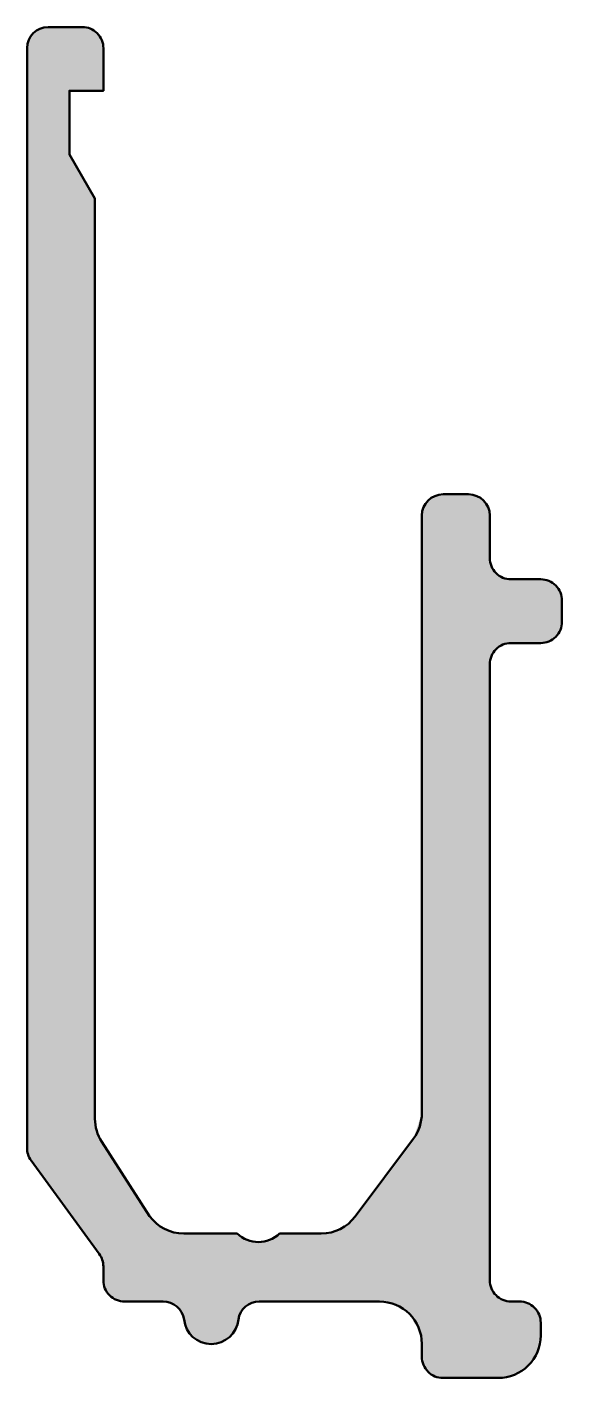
# Model space of a CAD drawing. Extents: x -14.6 to -2, y -31.8 to 0.
import ezdxf

# ---------------------------------------------------------------- set-up
doc = ezdxf.new("R2010")
doc.units = 0
doc.layers.add('0S-Alu contour', color=7, linetype='Continuous', lineweight=50)
doc.layers.add('0S-Alu hatch', color=252, linetype='Continuous', lineweight=25)

# ---------------------------------------------------------------- blocks, each defined once
blk = doc.blocks.new('347040__EDA05F30_0E3A_408F_9D15_6EB209D6DB9A_')
at = {"layer": '0S-Alu hatch'}
h = blk.add_hatch(color=256, dxfattribs=at)
edge = h.paths.add_edge_path()
edge.add_line((-14.59999923706055, -0.5000019073486293), (-14.59999827748901, -26.38589553422637))
edge.add_arc((-14.099998277489, -26.38589551569173), 0.5000000000000093, 179.9999979086902, 216.1069255013324)
edge.add_line((-14.50395760757997, -26.68054252421627), (-12.89831232213071, -28.88187284527319))
edge.add_ellipse((-13.30227165222167, -29.17651985379773), major_axis=(-0.4999999999999977, 0), ratio=1, start_angle=180, end_angle=216.1069255013324, ccw=False)
edge.add_line((-12.80227165222168, -29.17651985379773), (-12.80227165222168, -29.50000190734863))
edge.add_arc((-12.30252885730402, -29.50025911243098), 0.4997428611061493, 179.9705113019285, 270.0294886980588)
edge.add_line((-12.30227165222168, -30.00000190734863), (-11.39343433380127, -30.00000190734863))
edge.add_ellipse((-11.39471196991802, -30.5014517986362), major_axis=(-0.50145151891918, 0), ratio=1, start_angle=189.1463080621904, end_angle=269.8540173203518, ccw=False)
edge.add_arc((-10.26099925606662, -30.36115616127063), 0.641504294205145, 185.4193771184249, 354.5806335765251)
edge.add_ellipse((-9.127283052454567, -30.50145362318718), major_axis=(-0.5014552621186966, 0), ratio=1, start_angle=270.1464880018565, end_angle=350.85353584564984, ccw=False)
edge.add_line((-9.128565120697019, -30), (-6.300001192092896, -30))
edge.add_ellipse((-6.300003103423494, -31.00000191133134), major_axis=(-1.000001911333168, 0), ratio=1, start_angle=180.0001300036845, end_angle=269.9998904890328, ccw=False)
edge.add_line((-5.300001192092899, -30.99999964233467), (-5.299999284744262, -31.30000001192093))
edge.add_arc((-4.800000616123595, -31.30000073235228), 0.499998668621187, 179.9999174440174, 270.0000432819217)
edge.add_line((-4.800000238418581, -31.79999940097333), (-3.500001507997512, -31.79999971389771))
edge.add_arc((-3.499486174344561, -30.80051501776369), 0.9994848289868528, 269.9704583363278, 360.0295399561329)
edge.add_line((-2.500001478195189, -30.79999971389757), (-2.50000147819519, -30.5))
edge.add_arc((-2.999743914500393, -30.4997424363052), 0.4997425026784457, 359.9704701656446, 450.0295298343485)
edge.add_line((-3.000001478195191, -30), (-3.200001749396323, -30))
edge.add_ellipse((-3.200259359163896, -29.50025762466106), major_axis=(-0.4997424417359423, 0), ratio=1, start_angle=-0.02953682777189215, end_angle=90.02953512022242, ccw=False)
edge.add_line((-3.700001734495163, -29.49999999999998), (-3.699999946355819, -15))
edge.add_ellipse((-3.200258028104783, -14.99974191827412), major_axis=(-0.4997419848916066, 0), ratio=1, start_angle=-90.02958413494952, end_angle=0.029589257593727325, ccw=False)
edge.add_line((-3.199999991059303, -14.50000000000001), (-2.499999868869782, -14.5))
edge.add_arc((-2.499741796910558, -14.0002581315331), 0.4997419351024283, 269.9704118592161, 360.0295949709801)
edge.add_line((-1.999999928474431, -13.99999999999994), (-2.000002312660217, -13.5))
edge.add_arc((-2.499742473402645, -13.49974016120625), 0.4997402282937253, 359.9702091885718, 450.0296883585026)
edge.add_line((-2.500001418590545, -13), (-3.200001421570778, -13))
edge.add_ellipse((-3.200259518157363, -12.50025808169312), major_axis=(-0.4997419849551264, 0), ratio=1, start_angle=-0.02958925386150213, end_angle=90.02959096137732, ccw=False)
edge.add_line((-3.700001436471935, -12.49999999999973), (-3.700000005960464, -11.50000190734863))
edge.add_arc((-4.200006429982505, -11.50000833139127), 0.5000064240633084, 0.0007361311436849, 89.99947901895152)
edge.add_line((-4.200001883506774, -11.00000190734863), (-4.800001192092893, -11.00000190734863))
edge.add_arc((-4.799999446444521, -11.50000269932026), 0.5000007919746813, 90.00020003625156, 179.9999092506485)
edge.add_line((-5.300000238418576, -11.50000190738152), (-5.300000953541402, -25.56578989812332))
edge.add_ellipse((-6.30000095354143, -25.56578984728201), major_axis=(-1.000000000000029, 0), ratio=1, start_angle=143.222484400963, end_angle=180.0000029575587, ccw=False)
edge.add_line((-5.4990345713244, -26.16449917120993), (-6.870077032902711, -27.99870965771392))
edge.add_ellipse((-7.671043415119729, -27.40000033378598), major_axis=(-1.000000000000031, 0), ratio=1, start_angle=90.00000000000063, end_angle=143.2224844009616, ccw=False)
edge.add_line((-7.671043415119719, -28.40000033378601), (-8.650001335144044, -28.40000033378601))
edge.add_ellipse((-9.150001335144044, -27.8750001952505), major_axis=(-0.7250001003188269, 0), ratio=1, start_angle=46.397188577831116, end_angle=133.6028114221694, ccw=False)
edge.add_line((-9.65000133514404, -28.40000033378601), (-10.90727167129516, -28.39999914169311))
edge.add_ellipse((-10.90605551046066, -27.3982953324525), major_axis=(-1.001704547506071, 0), ratio=1, start_angle=36.1765152233674, end_angle=89.930437672148, ccw=False)
edge.add_line((-11.71463375091553, -27.98957633972168), (-12.84091998741224, -26.23939968220732))
edge.add_ellipse((-11.99999790191658, -25.69824346989384), major_axis=(-0.9999999999999225, 0), ratio=1, start_angle=0, end_angle=32.76238196188058, ccw=False)
edge.add_line((-12.9999979019165, -25.69824346989384), (-12.9999979019165, -4.039232254028316))
edge.add_line((-12.9999979019165, -4.039232254028316), (-13.59999828338623, -3.000001907348625))
edge.add_line((-13.59999828338623, -3.000001907348625), (-13.59999828338623, -1.500001907348625))
edge.add_line((-13.59999828338623, -1.500001907348625), (-12.79999809265137, -1.500001907348629))
edge.add_line((-12.79999809265137, -1.500001907348629), (-12.79999809265137, -0.5000019073486293))
edge.add_arc((-13.29974037942796, -0.4997441941252223), 0.4997423532269391, 359.9704530132629, 450.0295469867319)
edge.add_line((-13.29999809265136, -1.9073486346e-06), (-14.09999923706054, -1.9073486293e-06))
edge.add_arc((-14.09999538145935, -0.5000057629498347), 0.5000038556160674, 90.00044181594455, 179.9995581838931)
at = {"layer": '0S-Alu contour', "color": 7}
for points in [[(-13.29999809265136, -1.9073486346e-06), (-14.09999923706054, -1.9073486293e-06)], [(-14.59999923706055, -0.5000019073486293), (-14.59999827748901, -26.38589553422637)], [(-12.9999979019165, -25.69824346989384), (-12.9999979019165, -4.039232254028316), (-13.59999828338623, -3.000001907348625), (-13.59999828338623, -1.500001907348625), (-12.79999809265137, -1.500001907348629), (-12.79999809265137, -0.5000019073486293)], [(-4.200001883506774, -11.00000190734863), (-4.800001192092893, -11.00000190734863)], [(-5.300000238418576, -11.50000190738152), (-5.300000953541402, -25.56578989812332)], [(-3.700001436471935, -12.49999999999973), (-3.700000005960464, -11.50000190734863)], [(-2.500001418590545, -13), (-3.200001421570778, -13)], [(-1.999999928474431, -13.99999999999994), (-2.000002312660217, -13.5)], [(-3.199999991059303, -14.50000000000001), (-2.499999868869782, -14.5)], [(-3.700001734495163, -29.49999999999998), (-3.699999946355819, -15)], [(-11.71463375091553, -27.98957633972168), (-12.84091998741224, -26.23939968220732)], [(-5.4990345713244, -26.16449917120993), (-6.870077032902711, -27.99870965771392)], [(-14.50395760757997, -26.68054252421627), (-12.89831232213071, -28.88187284527319)], [(-9.65000133514404, -28.40000033378601), (-10.90727167129516, -28.39999914169311)], [(-7.671043415119719, -28.40000033378601), (-8.650001335144044, -28.40000033378601)], [(-12.80227165222168, -29.17651985379773), (-12.80227165222168, -29.50000190734863)], [(-12.30227165222168, -30.00000190734863), (-11.39343433380127, -30.00000190734863)], [(-9.128565120697019, -30), (-6.300001192092896, -30)], [(-3.000001478195191, -30), (-3.200001749396323, -30)], [(-2.500001478195189, -30.79999971389757), (-2.50000147819519, -30.5)], [(-5.300001192092899, -30.99999964233467), (-5.299999284744262, -31.30000001192093)], [(-4.800000238418581, -31.79999940097333), (-3.500001507997512, -31.79999971389771)]]:
    blk.add_lwpolyline(points, dxfattribs=at)
for centre, radius, start, end in [((-14.09999538145935, -0.5000057629498347), 0.5000038556160674, 90.00044181594455, 179.9995581838931), ((-13.29974037942796, -0.4997441941252223), 0.4997423532269391, 359.9704530132629, 90.02954698673196), ((-4.799999446444521, -11.50000269932026), 0.5000007919746813, 90.00020003625156, 179.9999092506485), ((-4.200006429982505, -11.50000833139127), 0.5000064240633084, 0.0007361311436849, 89.99947901895152), ((-2.499742473402645, -13.49974016120625), 0.4997402282937253, 359.9702091885718, 90.0296883585026), ((-2.499741796910558, -14.0002581315331), 0.4997419351024283, 269.9704118592161, 0.0295949709800547), ((-14.099998277489, -26.38589551569173), 0.5000000000000093, 179.9999979086902, 216.1069255013324), ((-12.30252885730402, -29.50025911243098), 0.4997428611061493, 179.9705113019285, 270.0294886980588), ((-2.999743914500393, -30.4997424363052), 0.4997425026784457, 359.9704701656446, 90.02952983434854), ((-10.26099925606662, -30.36115616127063), 0.641504294205145, 185.4193771184249, 354.5806335765251), ((-3.499486174344561, -30.80051501776369), 0.9994848289868528, 269.9704583363278, 0.0295399561329544), ((-4.800000616123595, -31.30000073235228), 0.499998668621187, 179.9999174440174, 270.0000432819217)]:
    blk.add_arc(centre, radius, start, end, dxfattribs=at)
at = {"layer": '0S-Alu contour', "color": 7, "extrusion": (0, 0, -1)}
for centre, radius, start, end in [((3.200259518157363, -12.50025808169312), 0.4997419849551264, 269.9704090386227, 0.0295892538615132), ((3.200258028104783, -14.99974191827412), 0.4997419848916066, 359.9704107424063, 90.02958413494952), ((11.99999790191658, -25.69824346989384), 0.9999999999999225, 327.2376180381195, 0), ((6.30000095354143, -25.56578984728201), 1.000000000000029, 179.9999970424413, 216.7775155990371), ((10.90605551046066, -27.3982953324525), 1.001704547506071, 270.0695623278521, 323.8234847766326), ((7.671043415119729, -27.40000033378598), 1.000000000000031, 216.7775155990385, 269.9999999999994), ((9.150001335144044, -27.8750001952505), 0.7250001003188269, 226.3971885778307, 313.6028114221689), ((13.30227165222167, -29.17651985379773), 0.4999999999999977, 143.8930744986676, 180), ((3.200259359163896, -29.50025762466106), 0.4997424417359423, 269.9704648797776, 0.0295368277719491), ((11.39471196991802, -30.5014517986362), 0.50145151891918, 90.14598267964826, 170.8536919378096), ((9.127283052454567, -30.50145362318718), 0.5014552621186966, 9.146464154350161, 89.85351199814353), ((6.300003103423494, -31.00000191133134), 1.000001911333168, 90.00010951096719, 179.9998699963155)]:
    blk.add_arc(centre, radius, start, end, dxfattribs=at)
blk = doc.blocks.new('347040__A2B8A651_2717_4B63_B49C_BA6FCC211286_')
at = {"layer": '0S-Alu contour', "color": 7}
blk.add_blockref('347040__EDA05F30_0E3A_408F_9D15_6EB209D6DB9A_', (0, 0), dxfattribs=at)

msp = doc.modelspace()

# ---------------------------------------------------------------- block references
at = {"layer": '0S-Alu contour', "color": 7}
msp.add_blockref('347040__A2B8A651_2717_4B63_B49C_BA6FCC211286_', (0, 0), dxfattribs=at)

doc.saveas('drawing.dxf')
